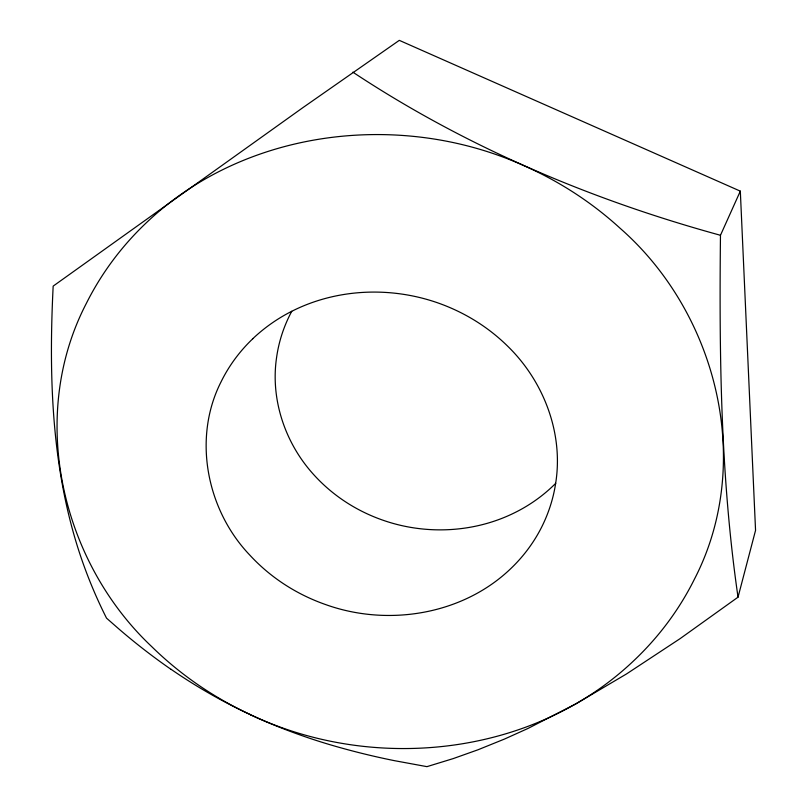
<?xml version="1.0" encoding="UTF-8"?>
<svg xmlns="http://www.w3.org/2000/svg" width="807" height="807" viewBox="0 0 807 807"><rect width="100%" height="100%" fill="white"/><g stroke="black" fill="none" stroke-linecap="round" stroke-linejoin="round"><path stroke-width="1.21" d="M171.044 669.366A686.807 639.013 -25.6 0 1 117.711 627.947L106.524 618.142A548.225 510.085 -25.6 0 1 80.327 555.327C51.446 468.928 48.652 376.324 53.171 286.112L302.837 107.674L399.304 40.35L740.322 191.148L720.469 235.281C719.168 356.058 720.621 477.421 738.032 597.17L680.059 638.67L626.504 673.946L575.855 703.875L527.869 728.509L504.415 739.091L477.905 749.814L453.272 758.58L426.943 766.65L394.24 760.628A767.286 713.902 -25.6 0 1 338.537 747.171A624.114 580.687 -25.6 0 1 250.392 714.78M252.773 338.758A149.103 138.723 -25.6 0 0 221.078 381.812C192.379 438.221 206.723 510.014 249.807 555.105A204.01 189.806 -25.6 0 0 326.31 604.816C387.763 626.615 461.574 614.934 509.661 569.671A149.103 138.723 -25.6 0 0 541.719 526.981A153.693 143 -25.6 0 0 555.66 483.272C563.71 433.006 543.474 380.763 507.23 345.759A204.474 190.25 -25.6 0 0 446.775 306.277C397.478 286.142 339.505 287.09 291.791 311.28A154.268 143.535 -25.6 0 0 252.752 338.738M738.032 597.17L755.554 530.36L740.322 191.148M720.469 235.281C590.704 199.702 465.256 146.581 352.861 72.156M250.442 714.679C373.51 773.056 532.237 756.371 632.799 661.629A283.721 263.98 -25.6 0 0 694.313 579.396C754.727 462.865 716.949 312.934 619.968 228.139A387.723 360.739 -25.6 0 0 524.54 165.939C402.3 110.488 246.609 128.242 147.56 221.612A283.711 263.97 -25.6 0 0 86.42 303.25C27.781 415.968 60.747 560.895 151.655 646.548A387.501 360.537 -25.6 0 0 250.452 714.669C222.762 701.848 196.212 686.616 171.074 669.316M291.761 311.27A144.665 134.598 -25.6 0 0 276.569 357.602C270.305 399.868 285.446 443.911 314.195 475.162A182.261 169.581 -25.6 0 0 384.011 520.576C426.348 535.102 474.486 532.681 514.674 512.717A144.614 134.557 -25.6 0 0 555.72 483.302"/></g></svg>
